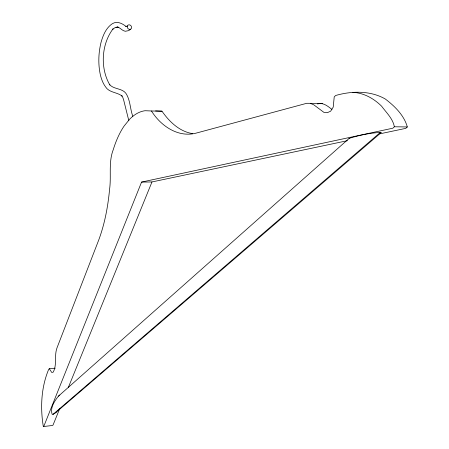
<?xml version="1.0" encoding="UTF-8"?>
<svg xmlns="http://www.w3.org/2000/svg" width="449" height="449" viewBox="0 0 449 449"><rect width="100%" height="100%" fill="white"/><g stroke="black" fill="none" stroke-linecap="round" stroke-linejoin="round"><path stroke-width="0.67" d="M49.323 368.736L51.753 372.457L53.206 372.159C57.236 364.762 54.076 355.687 56.995 347.88L98.589 240.383C104.746 223.944 107.968 206.579 109.601 189.147C111.436 175.991 108.332 162.308 113.255 149.669A90.445 42.498 88.8 0 1 124.059 126.124L129.531 119.333A90.462 42.515 88.8 0 1 145.117 110.723L151.459 110.982C160.77 125.956 178.399 138.135 196.628 132.983L306.695 103.304L310.287 103.321L313.744 104.791L323.954 112.39L327.293 112.705L330.66 111.167L333.22 107.109L334.224 96.894L335.611 95.508C351.752 90.85 370.397 90.451 385.309 99.01C394.693 106.149 404.128 115.32 407.316 126.949L394.357 126.775L392.824 128.201L141.564 182.086L43.89 426.129L43.323 426.55C40.18 407.524 41.185 387.212 48.728 369.258L49.323 368.736L55.244 368.186M59.627 408.854L53.033 425.063L52.454 425.484L43.323 426.55M68.332 387.459L151.97 181.952L347.464 140.672M349.041 138.674L349.215 138.348C359.587 135.127 370.526 132.809 381.381 132.416L55.496 412.856L52.999 414.382L52.106 414.163C49.923 407.905 54.615 400.963 58.437 396.158L349.215 138.348M55.496 412.856L56.58 411.621M130.721 29.168L131.434 28.366L131.602 27.232L131.192 26.059L130.305 25.172L129.177 24.802L128.117 25.049L127.404 25.846L127.23 26.985L127.639 28.158L128.532 29.045L129.66 29.415L130.721 29.168L128.711 30.616L125.299 31.273C122.089 30.734 120.354 27.731 117.312 26.889L118.356 27.271L115.994 27.232M407.316 126.949L405.773 128.358L379.708 133.864M52.999 414.382L380.499 132.281M58.437 396.158L59.807 395.058M116.476 27.193L114.686 27.849L112.373 29.617L113.036 28.865C101.311 44.361 100.037 68.254 109.859 84.99L109.287 84.204C113.283 89.469 121.881 88.015 125.838 93.252C130.395 99.998 130.008 108.843 132.814 116.297M317.527 103.955C323.067 102.041 327.916 106.295 331.968 109.449M125.669 26.384L127.437 26.076M155.567 110.931L161.982 111.178C169.262 121.685 179.499 131.551 192.57 133.622M141.564 182.086L151.97 181.952M151.459 110.982L161.982 111.178M310.287 103.321L322.511 103.612M352.813 92.326C363.915 92.898 373.821 98.516 381.611 106.194C386.308 112.609 392.892 118.648 394.357 126.775M126.158 26.547C122.353 23.477 117.088 20.699 112.289 23.73C106.015 27.933 102.995 35.381 101.036 42.397C98.393 53.145 98.028 64.516 100.469 75.337C101.553 79.456 103.034 83.525 105.616 86.96C108.877 92.197 115.937 92.213 120.809 95.166L122.106 96.142L121.516 95.328L122.717 97.225L123.593 99.751L128.841 120.725"/></g></svg>
